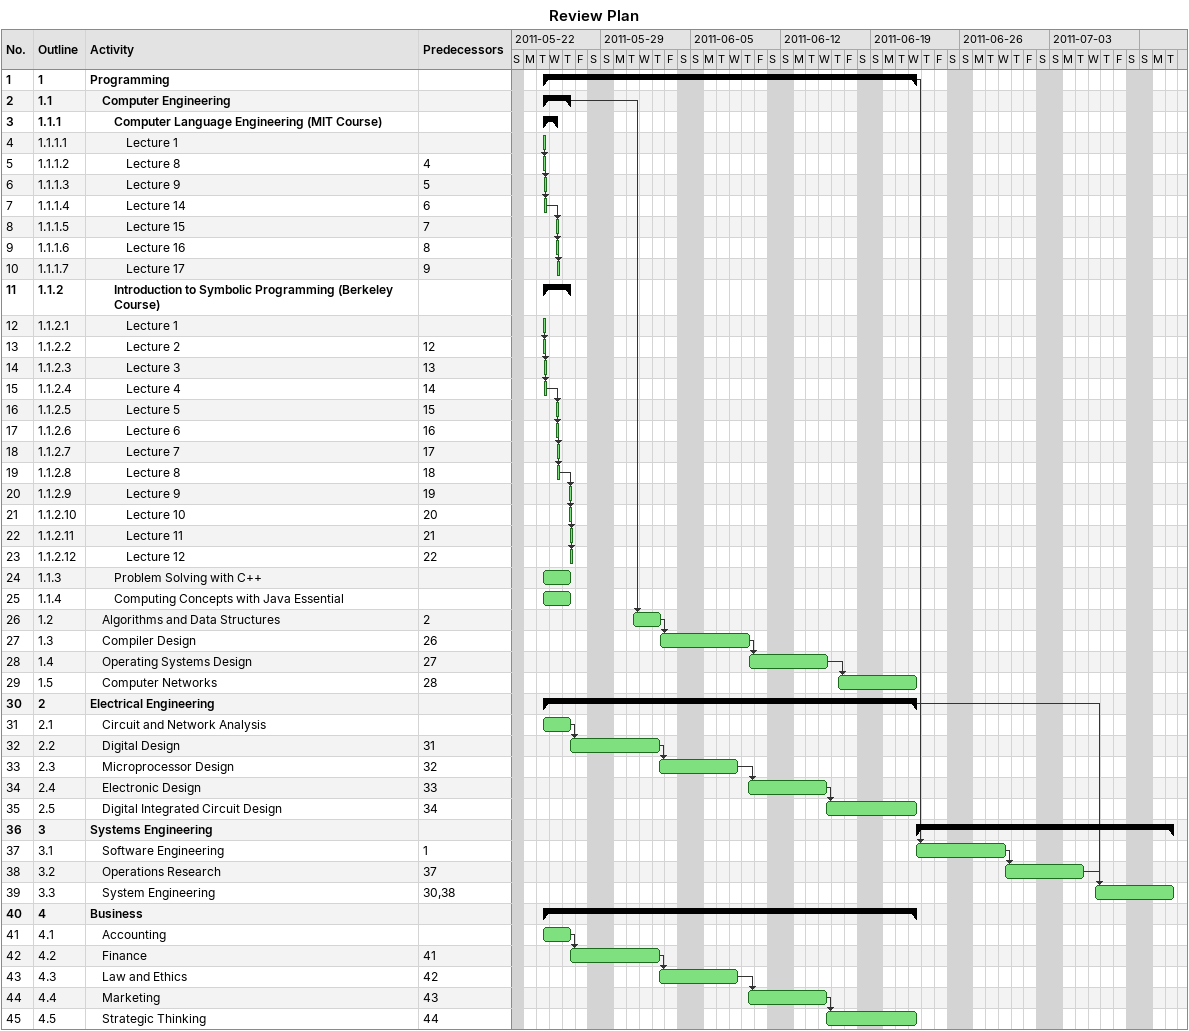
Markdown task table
Review Plan

| ID | WBS | Task | Start | Finish | Predecessors |
|---|---|---|---|---|---|
| 1 | 1 | **Programming** | 2011-05-24 | 2011-06-22 |  |
| 2 | 1.1 | **Computer Engineering** | 2011-05-24 | 2011-05-26 |  |
| 3 | 1.1.1 | **Computer Language Engineering (MIT Course)** | 2011-05-24 | 2011-05-25 |  |
| 4 | 1.1.1.1 | Lecture 1 | 2011-05-24 | 2011-05-24 |  |
| 5 | 1.1.1.2 | Lecture 8 | 2011-05-24 | 2011-05-24 | 4 |
| 6 | 1.1.1.3 | Lecture 9 | 2011-05-24 | 2011-05-24 | 5 |
| 7 | 1.1.1.4 | Lecture 14 | 2011-05-24 | 2011-05-24 | 6 |
| 8 | 1.1.1.5 | Lecture 15 | 2011-05-25 | 2011-05-25 | 7 |
| 9 | 1.1.1.6 | Lecture 16 | 2011-05-25 | 2011-05-25 | 8 |
| 10 | 1.1.1.7 | Lecture 17 | 2011-05-25 | 2011-05-25 | 9 |
| 11 | 1.1.2 | **Introduction to Symbolic Programming (Berkeley Course)** | 2011-05-24 | 2011-05-26 |  |
| 12 | 1.1.2.1 | Lecture 1 | 2011-05-24 | 2011-05-24 |  |
| 13 | 1.1.2.2 | Lecture 2 | 2011-05-24 | 2011-05-24 | 12 |
| 14 | 1.1.2.3 | Lecture 3 | 2011-05-24 | 2011-05-24 | 13 |
| 15 | 1.1.2.4 | Lecture 4 | 2011-05-24 | 2011-05-24 | 14 |
| 16 | 1.1.2.5 | Lecture 5 | 2011-05-25 | 2011-05-25 | 15 |
| 17 | 1.1.2.6 | Lecture 6 | 2011-05-25 | 2011-05-25 | 16 |
| 18 | 1.1.2.7 | Lecture 7 | 2011-05-25 | 2011-05-25 | 17 |
| 19 | 1.1.2.8 | Lecture 8 | 2011-05-25 | 2011-05-25 | 18 |
| 20 | 1.1.2.9 | Lecture 9 | 2011-05-26 | 2011-05-26 | 19 |
| 21 | 1.1.2.10 | Lecture 10 | 2011-05-26 | 2011-05-26 | 20 |
| 22 | 1.1.2.11 | Lecture 11 | 2011-05-26 | 2011-05-26 | 21 |
| 23 | 1.1.2.12 | Lecture 12 | 2011-05-26 | 2011-05-26 | 22 |
| 24 | 1.1.3 | Problem Solving with C++ | 2011-05-24 | 2011-05-26 |  |
| 25 | 1.1.4 | Computing Concepts with Java Essential | 2011-05-24 | 2011-05-26 |  |
| 26 | 1.2 | Algorithms and Data Structures | 2011-05-31 | 2011-06-02 | 2 |
| 27 | 1.3 | Compiler Design | 2011-06-02 | 2011-06-09 | 26 |
| 28 | 1.4 | Operating Systems Design | 2011-06-09 | 2011-06-15 | 27 |
| 29 | 1.5 | Computer Networks | 2011-06-16 | 2011-06-22 | 28 |
| 30 | 2 | **Electrical Engineering** | 2011-05-24 | 2011-06-22 |  |
| 31 | 2.1 | Circuit and Network Analysis | 2011-05-24 | 2011-05-26 |  |
| 32 | 2.2 | Digital Design | 2011-05-26 | 2011-06-02 | 31 |
| 33 | 2.3 | Microprocessor Design | 2011-06-02 | 2011-06-08 | 32 |
| 34 | 2.4 | Electronic Design | 2011-06-09 | 2011-06-15 | 33 |
| 35 | 2.5 | Digital Integrated Circuit Design | 2011-06-15 | 2011-06-22 | 34 |
| 36 | 3 | **Systems Engineering** | 2011-06-22 | 2011-07-12 |  |
| 37 | 3.1 | Software Engineering | 2011-06-22 | 2011-06-29 | 1 |
| 38 | 3.2 | Operations Research | 2011-06-29 | 2011-07-05 | 37 |
| 39 | 3.3 | System Engineering | 2011-07-06 | 2011-07-12 | 30, 38 |
| 40 | 4 | **Business** | 2011-05-24 | 2011-06-22 |  |
| 41 | 4.1 | Accounting | 2011-05-24 | 2011-05-26 |  |
| 42 | 4.2 | Finance | 2011-05-26 | 2011-06-02 | 41 |
| 43 | 4.3 | Law and Ethics | 2011-06-02 | 2011-06-08 | 42 |
| 44 | 4.4 | Marketing | 2011-06-09 | 2011-06-15 | 43 |
| 45 | 4.5 | Strategic Thinking | 2011-06-15 | 2011-06-22 | 44 |
